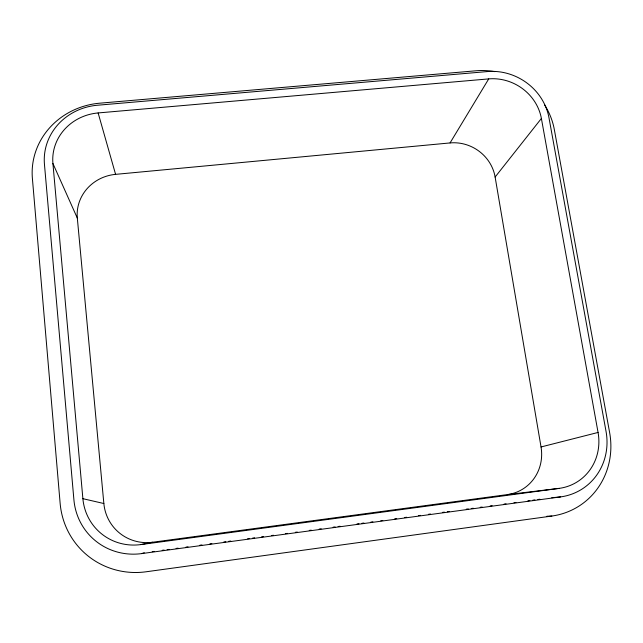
<?xml version="1.0" encoding="UTF-8"?>
<svg xmlns="http://www.w3.org/2000/svg" width="643" height="643" viewBox="0 0 643 643"><rect width="100%" height="100%" fill="white"/><g stroke="black" fill="none" stroke-linecap="round" stroke-linejoin="round"><path stroke-width="0.96" d="M559.169 488.375L507.343 494.604L152.624 542.234A45.018 43.756 -48.5 0 1 103.853 503.525L77.321 218.098A42.261 40.075 -4.4 0 1 115.587 174.357L450.06 142.931L488.728 78.896A46.931 43.298 31 0 1 541.39 118.473L598.062 432.45A50.556 47.662 58.4 0 1 559.169 488.375L140.688 544.597A53.393 51.81 -46.2 0 1 82.883 498.679L52.919 163.499A49.696 46.577 -2.6 0 1 98.13 112.943L488.728 78.896M507.343 494.604A42.896 40.855 60.5 0 0 541.036 446.965L495.118 177.034L541.39 118.473M141.581 553.607L560.632 496.894A59.116 55.732 58.4 0 0 606.044 431.421L548.977 117.773A54.88 50.628 31 0 0 487.466 71.566L97.374 105.243A58.111 54.462 -2.7 0 0 44.447 164.278L73.913 499.836A62.435 60.579 -46.2 0 0 141.581 553.607L144.281 552.739M541.036 446.965L598.062 432.45M140.688 544.597L152.624 542.234M544.725 105.114A69.878 64.702 31.1 0 1 554.314 129.508L609.628 432.586A75.102 70.971 58.9 0 1 551.839 516.048L146.17 571.772A79.21 76.879 -46.7 0 1 60.137 503.332L32.383 178.336A73.865 69.42 -3 0 1 99.745 103.185L476.166 70.77A69.878 64.702 31.1 0 1 494.7 71.614M152.23 551.662L154.216 551.397M162.173 550.32L164.158 550.046M167.14 549.644L169.125 549.379M176.086 548.439L178.071 548.166M186.02 547.089L188.013 546.823M199.933 545.208L201.926 544.942M209.875 543.865L211.86 543.592M223.788 541.985L225.773 541.711M228.755 541.31L230.749 541.044M247.643 538.754L249.629 538.488M252.611 538.087L254.596 537.813M261.556 536.873L263.542 536.608M271.491 535.531L273.484 535.257M285.404 533.65L287.397 533.377M295.346 532.3L297.331 532.034M309.259 530.419L311.244 530.154M319.193 529.076L321.187 528.803M333.114 527.196L335.099 526.922M338.081 526.521L340.067 526.255M356.961 523.965L358.955 523.699M361.929 523.298L363.922 523.024M370.874 522.084L372.868 521.819M380.817 520.742L382.802 520.468M394.73 518.861L396.715 518.588M404.664 517.511L406.657 517.245M418.585 515.63L420.57 515.365M428.519 514.287L430.505 514.014M442.432 512.407L444.417 512.133M447.399 511.732L449.393 511.466M466.288 509.176L468.273 508.91M471.255 508.509L473.24 508.235M480.2 507.295L482.186 507.03M490.135 505.953L492.128 505.679M504.056 504.072L506.041 503.799M513.99 502.722L515.975 502.456M527.903 500.841L529.888 500.575M532.87 500.166L534.863 499.9M537.845 499.498L539.831 499.225M551.742 497.738L560.632 496.894M546.92 516.249L551.839 516.048M82.883 498.679L103.853 503.525M52.919 163.499L77.321 218.098M98.13 112.943L115.587 174.357M450.06 142.931A40.212 37.68 31.4 0 1 495.118 177.034"/></g></svg>
